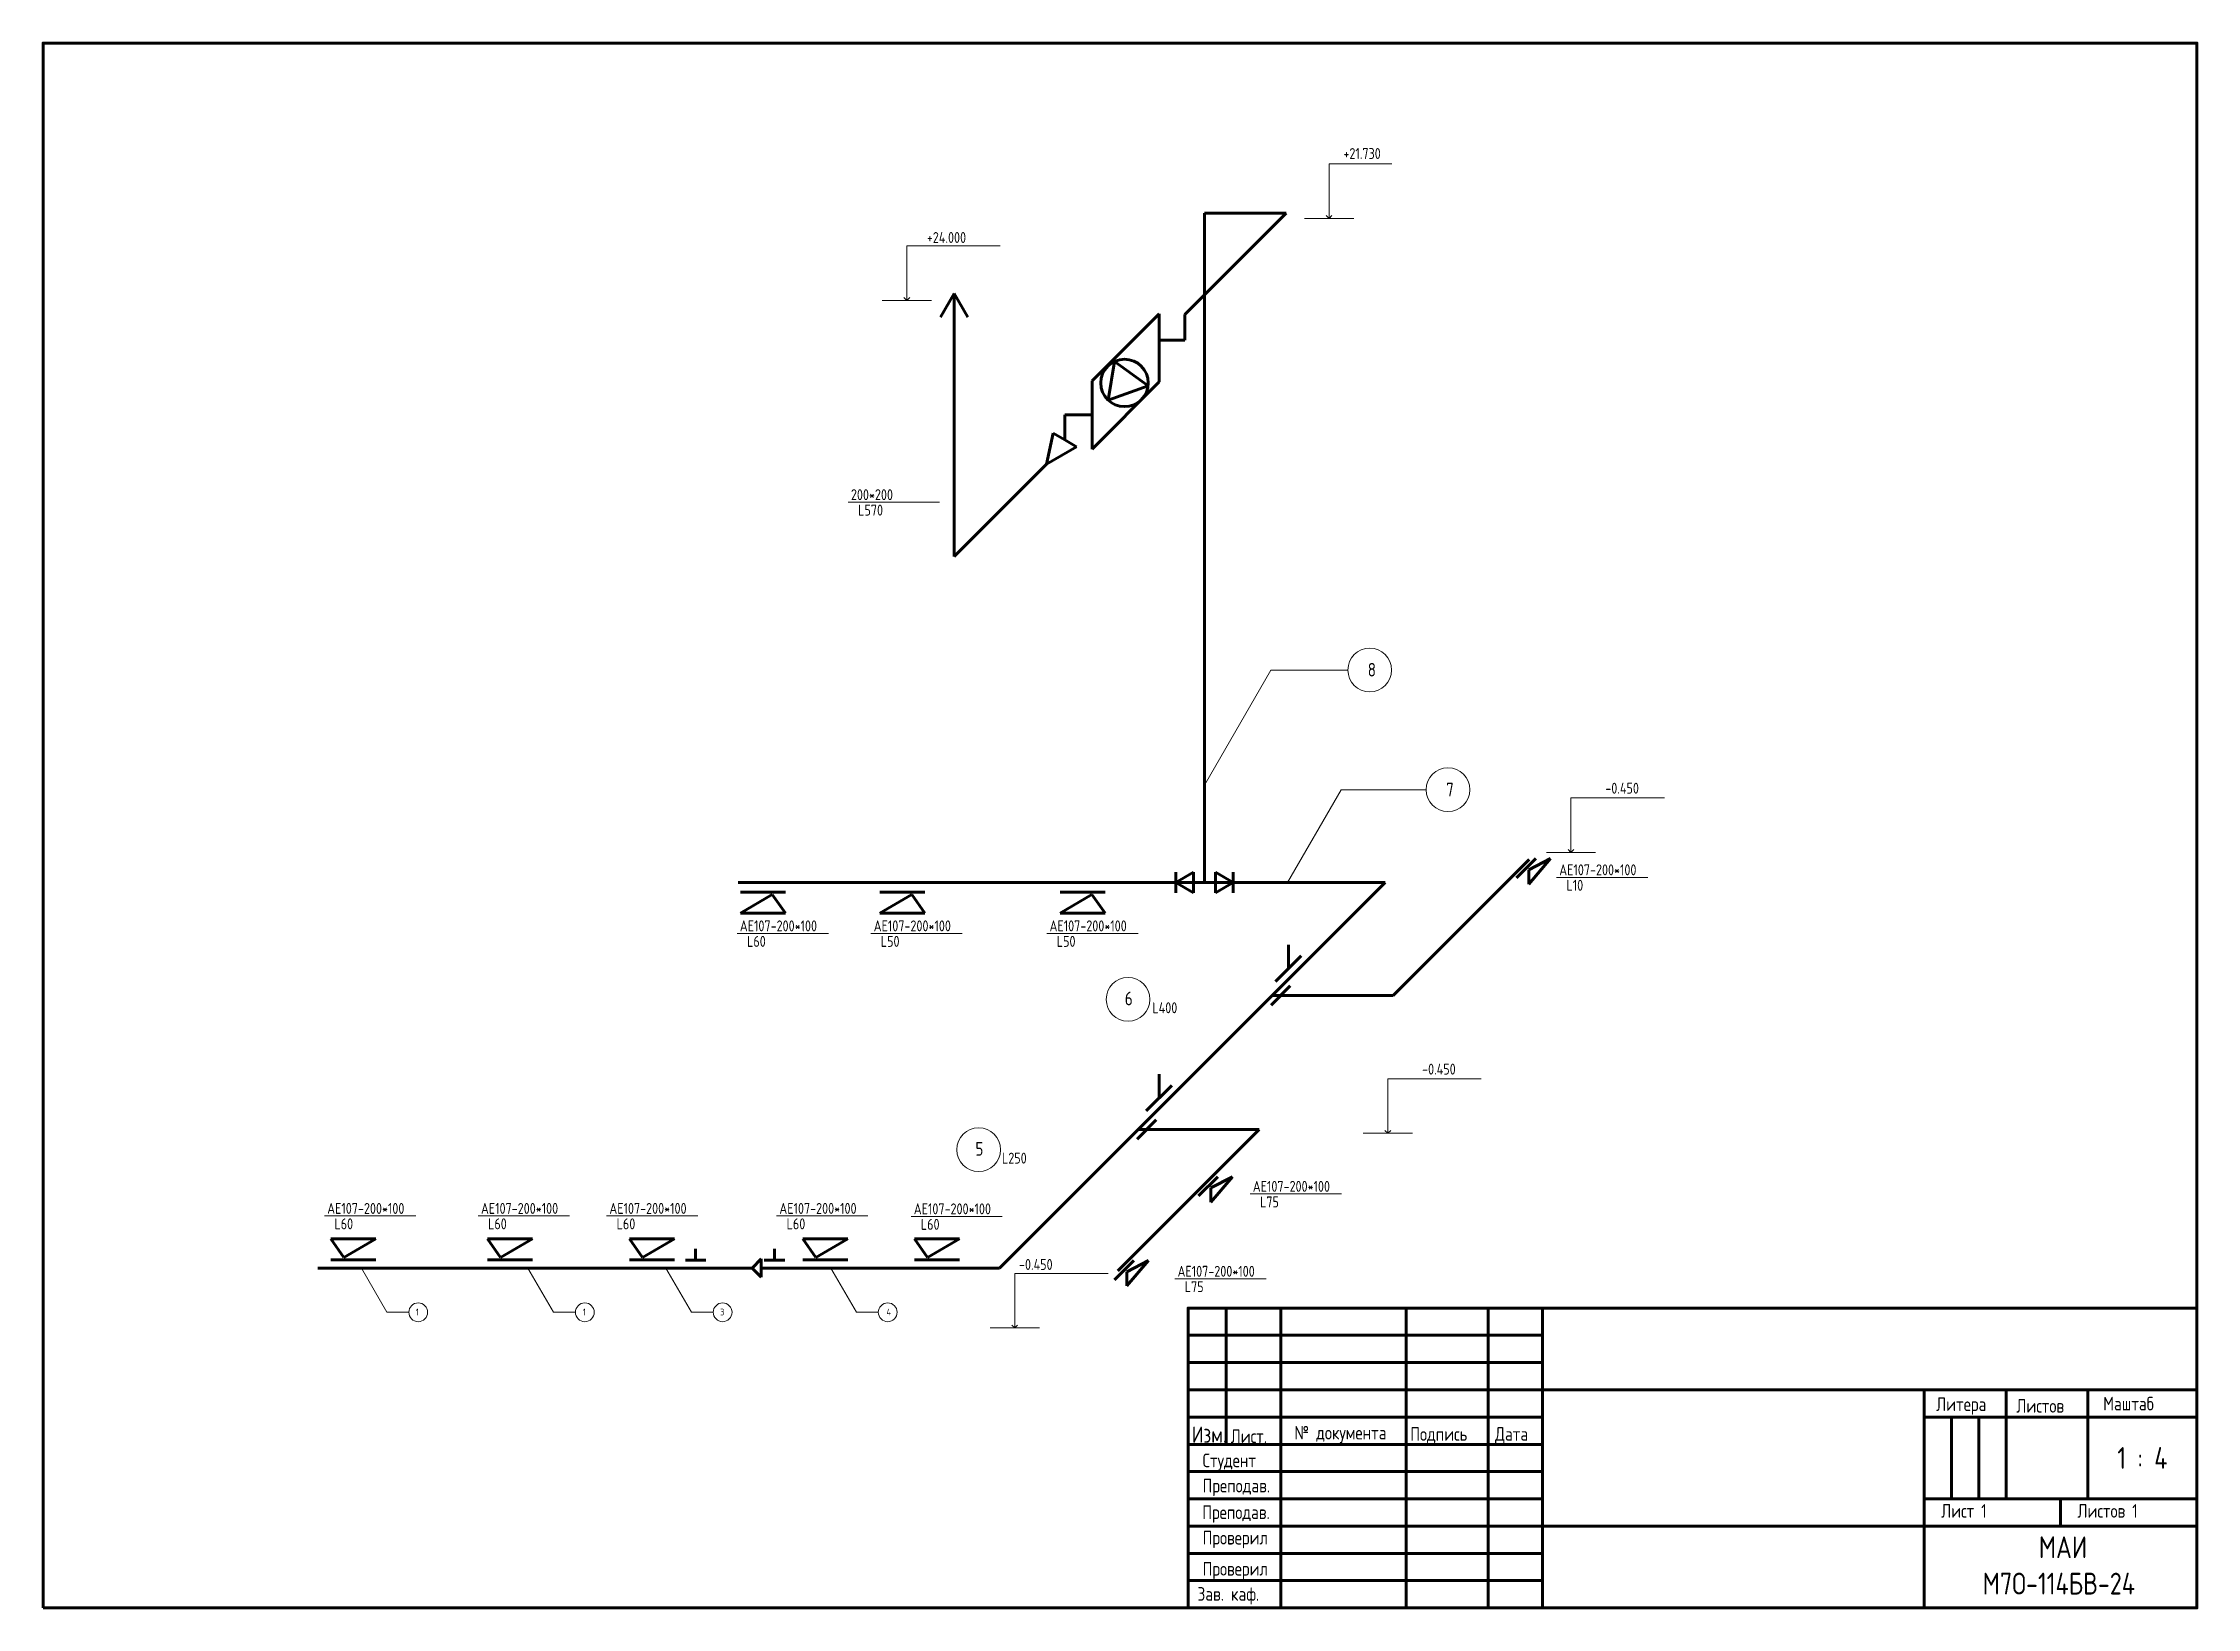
# Paper-space layout 'Лист1' of a CAD drawing. Header units: millimetres. Extents: x 12 to 408, y -15 to 272.
# The model-space entities are those that its viewports show. They can reach past a viewport. Long polylines and large blocks are cut down to what shows.
import ezdxf

# ---------------------------------------------------------------- set-up
doc = ezdxf.new("R2010")
doc.units = ezdxf.units.MM
doc.layers.add('AM_VIEWS', color=1, linetype='Continuous', lineweight=25, plot=False)
for name, color, linetype, lineweight in [('Основной', 5, 'Continuous', 70), ('Размеры', 3, 'Continuous', 20), ('Текст', 7, 'Continuous', 20)]:
    doc.layers.add(name, color=color, linetype=linetype, lineweight=lineweight)
doc.styles.get("Standard").update_dxf_attribs({"font": 'arial.ttf'})
doc.styles.add('ГОСТ', font='GOST_A.TTF')

# ---------------------------------------------------------------- blocks, each defined once
blk = doc.blocks.new('Треугольник')
at = {"layer": 'Основной'}
for p, q in [((33, 0), (0, 0)), ((0, 0), (9.6, -13.6)), ((0, -15.4), (33, -15.4)), ((9.6, -13.6), (33, 0))]:
    blk.add_line(p, q, dxfattribs=at)

msp = doc.modelspace()

# ---------------------------------------------------------------- linework, layer by layer
at = {"layer": 'Основной'}
for p, q in [((710.3, 773.9), (636, 699.5)), ((650.3, 282.8), (650.3, 773.9)), ((650.3, 773.9), (710.3, 773.9)), ((466.7, 714.8), (456.7, 697.5)), ((466.7, 521.9), (466.7, 714.8)), ((466.7, 714.8), (476.7, 697.5)), ((617.1, 700), (567.9, 650.8)), ((617.1, 650), (617.1, 700)), ((636, 699.5), (636, 680.6)), ((636, 680.6), (617.1, 680.6)), ((584.4, 665.1), (579.8, 636.7)), ((609, 647.1), (584.4, 665.1)), ((567.9, 650.8), (567.9, 600.8)), ((567.9, 600.8), (617.1, 650)), ((579.8, 636.7), (609, 647.1)), ((567.9, 625.8), (547.9, 625.8)), ((547.9, 625.8), (547.9, 607.5)), ((539.3, 612.5), (534.4, 589.7)), ((556.6, 602.5), (534.4, 589.7)), ((547.9, 607.5), (539.3, 612.5)), ((547.9, 607.5), (556.6, 602.5)), ((534.4, 589.7), (466.7, 521.9)), ((893.4, 300.3), (879.2, 286.2)), ((904.2, 300.3), (888.3, 292.1)), ((888.3, 281.7), (904.2, 300.3)), ((629.4, 282.8), (642.3, 290.3)), ((629.4, 290.3), (629.4, 275.3)), ((642.3, 290.3), (642.3, 275.3)), ((658.4, 290.3), (658.4, 275.3)), ((671.3, 282.8), (658.4, 290.3)), ((671.3, 290.3), (671.3, 275.3)), ((788.8, 199.8), (888.6, 299.6)), ((888.3, 292.1), (888.3, 281.7)), ((782.8, 282.8), (308.2, 282.8)), ((500, 0), (782.8, 282.8)), ((642.3, 275.3), (629.4, 282.8)), ((658.4, 275.3), (671.3, 282.8)), ((711.9, 219.5), (711.9, 237.2)), ((721.3, 228.9), (702.5, 210.1)), ((713.3, 206.9), (699.2, 192.8)), ((699.8, 199.8), (788.8, 199.8)), ((617, 124.6), (617, 142.3)), ((626.3, 133.9), (607.6, 115.2)), ((690.5, 101.5), (593.9, 5)), ((615, 108.6), (600.9, 94.5)), ((601.5, 101.5), (690.5, 101.5)), ((660.1, 67), (645.9, 52.9)), ((670.9, 67), (655, 58.8)), ((655, 48.4), (670.9, 67)), ((655, 58.8), (655, 48.4)), ((0, 0), (318.5, 0)), ((269.6, 5.7), (284.6, 5.7)), ((277.1, 5.7), (277.1, 14)), ((325.2, 6.8), (318.5, 0)), ((318.5, 0), (325.2, -6.8)), ((325.2, -6.8), (325.2, 6.8)), ((325.2, 0), (500, 0)), ((327.4, 5.7), (342.4, 5.7)), ((334.9, 5.7), (334.9, 14)), ((598.5, 5.4), (584.4, -8.7)), ((601, 12), (586.9, -2.1)), ((609.3, 5.4), (593.4, -2.8)), ((593.4, -13.2), (609.3, 5.4)), ((593.4, -2.8), (593.4, -13.2))]:
    msp.add_line(p, q, dxfattribs=at)
msp.add_circle((591.7, 649.3), 17.4, dxfattribs=at)
at = {"layer": 'Размеры'}
for p, q in [((741.8, 770), (741.8, 810.1)), ((741.8, 810.1), (787.7, 810.1)), ((759.9, 770), (723.7, 770)), ((741.8, 770), (739.7, 772.2)), ((741.8, 770), (743.9, 772.2)), ((432.1, 709.8), (432.1, 749.8)), ((432.1, 749.8), (500.5, 749.8)), ((432.1, 709.8), (429.9, 711.9)), ((432.1, 709.8), (434.2, 711.9)), ((450.1, 709.8), (414, 709.8)), ((389, 561.8), (455.9, 561.8)), ((650.3, 354.2), (699.1, 438.7)), ((699.1, 438.7), (755.6, 438.7)), ((711.3, 282.8), (750.6, 350.9)), ((750.6, 350.9), (813, 350.9)), ((919.2, 304.9), (919.2, 345)), ((919.2, 345), (987.7, 345)), ((937.3, 304.9), (901.2, 304.9)), ((919.2, 304.9), (917.1, 307)), ((919.2, 304.9), (921.4, 307)), ((908.6, 286.6), (975.5, 286.6)), ((307.5, 245.5), (374.5, 245.5)), ((405.7, 245.5), (472.6, 245.5)), ((534.7, 245.5), (601.6, 245.5)), ((784.8, 98.8), (784.8, 138.8)), ((784.8, 138.8), (853.3, 138.8)), ((802.9, 98.8), (766.8, 98.8)), ((784.8, 98.8), (782.7, 100.9)), ((784.8, 98.8), (787, 100.9)), ((683.8, 54.4), (750.8, 54.4)), ((4.8, 38.2), (71.8, 38.2)), ((117.6, 38.2), (184.5, 38.2)), ((211.8, 38.2), (278.7, 38.2)), ((336.5, 38.2), (403.4, 38.2)), ((435.1, 37.8), (502, 37.8)), ((31.9, 0), (50.6, -32.5)), ((154.1, 0), (172.9, -32.5)), ((255.2, 0), (274, -32.5)), ((376.3, 0), (395.1, -32.5)), ((511.2, -44), (511.2, -4)), ((511.2, -4), (579.7, -4)), ((628.6, -7.9), (695.6, -7.9)), ((50.6, -32.5), (66.7, -32.5)), ((172.9, -32.5), (188.9, -32.5)), ((274, -32.5), (290, -32.5)), ((395.1, -32.5), (411.1, -32.5)), ((529.3, -44), (493.2, -44)), ((511.2, -44), (509.1, -41.9)), ((511.2, -44), (513.3, -41.9))]:
    msp.add_line(p, q, dxfattribs=at)
for centre, radius in [((771.6, 438.7), 16), ((829, 350.9), 16), ((594.3, 197.1), 16), ((484.7, 86.8), 16), ((73.6, -32.5), 6.89), ((195.8, -32.5), 6.89), ((296.9, -32.5), 6.89), ((418, -32.5), 6.89)]:
    msp.add_circle(centre, radius, dxfattribs=at)

# ---------------------------------------------------------------- block references
at = {"layer": 'Основной', "rotation": 180}
for p in [(342.9, 260.4), (445.3, 260.4), (577.4, 260.4)]:
    msp.add_blockref('Треугольник', p, dxfattribs=at)
at = {"layer": 'Основной'}
for p in [(9.5, 21.3), (124.4, 21.3), (228.5, 21.3), (355.7, 21.3), (437.6, 21.3)]:
    msp.add_blockref('Треугольник', p, dxfattribs=at)

# ---------------------------------------------------------------- texts
at = {"layer": 'Размеры', "char_height": 8, "attachment_point": 1}
for s, insert in [('{\\fGOST type A|b0|i0|c204|p34;+21.730}', (752.3, 821.6)), ('{\\fGOST type A|b0|i0|c204|p34;+24.000}', (446.7, 760)), ('{\\fGOST type A|b0|i0|c0|p34;200*\\fGOST type A|b0|i0|c204|p34;2\\fGOST type A|b0|i0|c0|p34;00}', (391, 571.3)), ('{\\fGOST type A|b0|i0|c204|p34;-0.450}', (944.4, 356)), ('{\\fGOST type A|b0|i0|c0|p34;AE107-200*100}', (910.6, 296.1)), ('{\\fGOST type A|b0|i0|c0|p34;AE107-200*100}', (309.5, 255)), ('{\\fGOST type A|b0|i0|c0|p34;AE107-200*100}', (407.7, 255)), ('{\\fGOST type A|b0|i0|c0|p34;AE107-200*100}', (536.7, 255)), ('{\\fGOST type A|b0|i0|c204|p34;-0.450}', (810, 149.9)), ('{\\fGOST type A|b0|i0|c0|p34;AE107-200*100}', (685.8, 63.9)), ('{\\fGOST type A|b0|i0|c0|p34;AE107-200*100}', (6.8, 47.7)), ('{\\fGOST type A|b0|i0|c0|p34;AE107-200*100}', (119.6, 47.7)), ('{\\fGOST type A|b0|i0|c0|p34;AE107-200*100}', (213.8, 47.7)), ('{\\fGOST type A|b0|i0|c0|p34;AE107-200*100}', (338.5, 47.7)), ('{\\fGOST type A|b0|i0|c0|p34;AE107-200*100}', (437.1, 47.4)), ('{\\fGOST type A|b0|i0|c204|p34;-0.450}', (514.3, 6.6)), ('{\\fGOST type A|b0|i0|c0|p34;AE107-200*100}', (630.6, 1.6))]:
    msp.add_mtext(s, dxfattribs=dict(at, insert=insert))
at = {"layer": 'Размеры', "attachment_point": 1}
for s, width, insert, char_height in [('{\\fGOST type A|b0|i0|c0|p34;L\\fGOST type A|b0|i0|c204|p34;57\\fGOST type A|b0|i0|c0|p34;0}', 97.617, (396.3, 560), 8), ('{\\fGOST type A|b0|i0|c204|p34;8}', 10.157, (770.1, 443.9), 10), ('{\\fGOST type A|b0|i0|c204|p34;7}', 10.157, (827.6, 356), 10), ('{\\fGOST type A|b0|i0|c0|p34;L\\fGOST type A|b0|i0|c204|p34;1\\fGOST type A|b0|i0|c0|p34;0}', 97.617, (915.9, 284.8), 8), ('{\\fGOST type A|b0|i0|c0|p34;L60}', 97.617, (314.8, 243.6), 8), ('{\\fGOST type A|b0|i0|c0|p34;L\\fGOST type A|b0|i0|c204|p34;5\\fGOST type A|b0|i0|c0|p34;0}', 97.617, (412.9, 243.6), 8), ('{\\fGOST type A|b0|i0|c0|p34;L\\fGOST type A|b0|i0|c204|p34;5\\fGOST type A|b0|i0|c0|p34;0}', 97.617, (542, 243.6), 8), ('{\\fGOST type A|b0|i0|c204|p34;6}', 10.157, (591.9, 202.7), 10), ('{\\fGOST type A|b0|i0|c0|p34;L\\fGOST type A|b0|i0|c204|p34;400}', 97.617, (612.1, 194.9), 8), ('{\\fGOST type A|b0|i0|c204|p34;5}', 10.157, (482.3, 92.4), 10), ('{\\fGOST type A|b0|i0|c0|p34;L\\fGOST type A|b0|i0|c204|p34;250}', 97.617, (501.8, 84.6), 8), ('{\\fGOST type A|b0|i0|c0|p34;L\\fGOST type A|b0|i0|c204|p34;75}', 97.617, (691.1, 52.5), 8), ('{\\fGOST type A|b0|i0|c0|p34;L60}', 97.617, (12.1, 36.4), 8), ('{\\fGOST type A|b0|i0|c0|p34;L60}', 97.617, (124.8, 36.4), 8), ('{\\fGOST type A|b0|i0|c0|p34;L60}', 97.617, (219.1, 36.4), 8), ('{\\fGOST type A|b0|i0|c0|p34;L60}', 97.617, (343.8, 36.4), 8), ('{\\fGOST type A|b0|i0|c0|p34;L60}', 97.617, (442.3, 36), 8), ('{\\fGOST type A|b0|i0|c0|p34;L\\fGOST type A|b0|i0|c204|p34;75}', 97.617, (635.9, -9.7), 8), ('{\\fGOST type A|b0|i0|c0|p34;1}', 10.157, (71.8, -29.8), 5), ('{\\fGOST type A|b0|i0|c0|p34;1}', 10.157, (194.4, -29.8), 5), ('{\\fGOST type A|b0|i0|c204|p34;3}', 10.157, (295.1, -29.8), 5), ('{\\fGOST type A|b0|i0|c204|p34;4}', 10.157, (417.1, -29.8), 5)]:
    msp.add_mtext_dynamic_manual_height_columns(s, width=width, gutter_width=12.5, heights=[0], dxfattribs=dict(at, insert=insert, char_height=char_height))

psp = doc.layouts.new('Лист1')

# ---------------------------------------------------------------- linework, layer by layer
at = {"layer": 'Основной'}
for p, q in [((372.5, 20), (372.5, 25)), ((387.5, 5), (387.5, 25))]:
    psp.add_line(p, q, dxfattribs=at)
for points in [[(12.5, -15), (407.5, -15), (407.5, 272), (12.5, 272)], [(407.5, -15), (222.5, -15), (222.5, 40), (407.5, 40)], [(222.5, 40), (229.5, 40), (229.5, 35), (222.5, 35)], [(229.5, 35), (239.5, 35), (239.5, 40), (229.5, 40)], [(239.5, 35), (262.5, 35), (262.5, 40), (239.5, 40)], [(262.5, 35), (277.5, 35), (277.5, 40), (262.5, 40)], [(277.5, 35), (287.5, 35), (287.5, 40), (277.5, 40)], [(222.5, 35), (229.5, 35), (229.5, 30), (222.5, 30)], [(229.5, 30), (239.5, 30), (239.5, 35), (229.5, 35)], [(239.5, 30), (262.5, 30), (262.5, 35), (239.5, 35)], [(262.5, 30), (277.5, 30), (277.5, 35), (262.5, 35)], [(277.5, 30), (287.5, 30), (287.5, 35), (277.5, 35)], [(222.5, 30), (229.5, 30), (229.5, 25), (222.5, 25)], [(229.5, 25), (239.5, 25), (239.5, 30), (229.5, 30)], [(239.5, 25), (262.5, 25), (262.5, 30), (239.5, 30)], [(262.5, 25), (277.5, 25), (277.5, 30), (262.5, 30)], [(277.5, 25), (287.5, 25), (287.5, 30), (277.5, 30)], [(222.5, 25), (229.5, 25), (229.5, 20), (222.5, 20)], [(229.5, 20), (239.5, 20), (239.5, 25), (229.5, 25)], [(239.5, 20), (262.5, 20), (262.5, 25), (239.5, 25)], [(262.5, 20), (277.5, 20), (277.5, 25), (262.5, 25)], [(277.5, 20), (287.5, 20), (287.5, 25), (277.5, 25)], [(357.5, 0), (287.5, 0), (287.5, 25), (357.5, 25)], [(407.5, 0), (357.5, 0), (357.5, 25), (407.5, 25)], [(357.5, 25), (407.5, 25), (407.5, 20), (357.5, 20)], [(222.5, 20), (229.5, 20), (229.5, 15), (222.5, 15)], [(229.5, 15), (239.5, 15), (239.5, 20), (229.5, 20)], [(239.5, 15), (262.5, 15), (262.5, 20), (239.5, 20)], [(262.5, 15), (277.5, 15), (277.5, 20), (262.5, 20)], [(277.5, 15), (287.5, 15), (287.5, 20), (277.5, 20)], [(357.5, 20), (362.5, 20), (362.5, 5), (357.5, 5)], [(362.5, 20), (367.5, 20), (367.5, 5), (362.5, 5)], [(367.5, 20), (372.5, 20), (372.5, 5), (367.5, 5)], [(407.5, 5), (387.5, 5), (387.5, 20), (407.5, 20)], [(239.5, 10), (262.5, 10), (262.5, 15), (239.5, 15)], [(262.5, 10), (277.5, 10), (277.5, 15), (262.5, 15)], [(277.5, 10), (287.5, 10), (287.5, 15), (277.5, 15)], [(239.5, 5), (262.5, 5), (262.5, 10), (239.5, 10)], [(262.5, 5), (277.5, 5), (277.5, 10), (262.5, 10)], [(277.5, 5), (287.5, 5), (287.5, 10), (277.5, 10)], [(239.5, 0), (262.5, 0), (262.5, 5), (239.5, 5)], [(262.5, 0), (277.5, 0), (277.5, 5), (262.5, 5)], [(277.5, 0), (287.5, 0), (287.5, 5), (277.5, 5)], [(357.5, 0), (382.5, 0), (382.5, 5), (357.5, 5)], [(382.5, 5), (407.5, 5), (407.5, 0), (382.5, 0)], [(239.5, -5), (262.5, -5), (262.5, 0), (239.5, 0)], [(262.5, -5), (277.5, -5), (277.5, 0), (262.5, 0)], [(277.5, -5), (287.5, -5), (287.5, 0), (277.5, 0)], [(287.5, -15), (357.5, -15), (357.5, 0), (287.5, 0)], [(357.5, 0), (407.5, 0), (407.5, -15), (357.5, -15)], [(239.5, -10), (262.5, -10), (262.5, -5), (239.5, -5)], [(262.5, -10), (277.5, -10), (277.5, -5), (262.5, -5)], [(277.5, -10), (287.5, -10), (287.5, -5), (277.5, -5)], [(239.5, -15), (262.5, -15), (262.5, -10), (239.5, -10)], [(262.5, -15), (277.5, -15), (277.5, -10), (262.5, -10)], [(277.5, -15), (287.5, -15), (287.5, -10), (277.5, -10)]]:
    psp.add_lwpolyline(points, close=True, dxfattribs=at)
for points in [[(229.5, 10), (222.5, 10), (222.5, 15), (229.5, 15)], [(229.5, 10), (239.5, 10), (239.5, 15), (229.5, 15)], [(229.5, 5), (222.5, 5), (222.5, 10), (229.5, 10)], [(239.5, 10), (229.5, 10)], [(229.5, 0), (222.5, 0), (222.5, 5), (229.5, 5)], [(229.5, 0), (239.5, 0), (239.5, 5), (229.5, 5)], [(229.5, -5), (222.5, -5), (222.5, 0), (229.5, 0)], [(229.5, -5), (239.5, -5), (239.5, 0), (229.5, 0)], [(229.5, -10), (222.5, -10), (222.5, -5), (229.5, -5)], [(229.5, -10), (239.5, -10), (239.5, -5), (229.5, -5)], [(229.5, -15), (222.5, -15), (222.5, -10), (229.5, -10)], [(229.5, -15), (239.5, -15), (239.5, -10), (229.5, -10)]]:
    psp.add_lwpolyline(points, dxfattribs=at)

# ---------------------------------------------------------------- texts
at = {"layer": 'Текст', "style": 'ГОСТ'}
for s, width, heights, insert, char_height, attachment_point in [('Маштаб', 30, [0], (390.31, 23.72), 2.5, 1), ('Литера', 15, [0], (359.68, 23.62), 2.5, 1), ('Листов', 15, [0], (374.39, 23.31), 2.5, 1), ('Изм.', 4.2453, [0], (223.18, 18.28), 3, 1), ('№ документа', 22.3124, [0], (241.97, 18.39), 2.5, 1), ('Студент', 17, [0], (225.15, 13.31), 2.5, 1), ('1 : 4', 20, [0], (397.5, 12.5), 4, 5), ('Преподав.', 17, [0], (225.14, 8.68), 2.5, 1), ('Лист 1', 25, [0], (360.6, 4.05), 2.5, 1), ('Листов 1', 25, [0], (385.6, 4.05), 2.5, 1), ('Преподав.', 17, [0], (225.09, 3.8), 2.5, 1), ('Проверил', 14.3469, [0], (225.15, -0.87), 2.5, 1), ('\\pi20.99571;МАИ\\P\\pi10.70264;М7О-114БВ-24', 50, [0], (357.5, -1.87), 4, 1), ('Проверил', 14.3469, [0], (225.15, -6.57), 2.5, 1), ('Зав. каф.', 13.0245, [7.58], (224.23, -11.18), 2.5, 1)]:
    psp.add_mtext_dynamic_manual_height_columns(s, width=width, gutter_width=12.5, heights=heights, dxfattribs=dict(at, insert=insert, char_height=char_height, attachment_point=attachment_point))
at = {"layer": 'Текст', "insert": (230.31, 17.74), "char_height": 2.5, "width": 6.2563, "attachment_point": 1, "style": 'ГОСТ'}
psp.add_mtext('Лист.', dxfattribs=at)
at = {"layer": 'Текст', "char_height": 2.5, "attachment_point": 1, "style": 'ГОСТ'}
for s, insert in [('Подпись', (263.23, 18.15)), ('Дата', (278.79, 18.16))]:
    psp.add_mtext(s, dxfattribs=dict(at, insert=insert))

# ---------------------------------------------------------------- viewports
at = {"layer": 'AM_VIEWS'}
psp.add_viewport(center=(210, 128.5), size=(395, 287), view_center_point=(588.39, 324.63), view_height=1148, dxfattribs=at)

doc.saveas('drawing.dxf')
